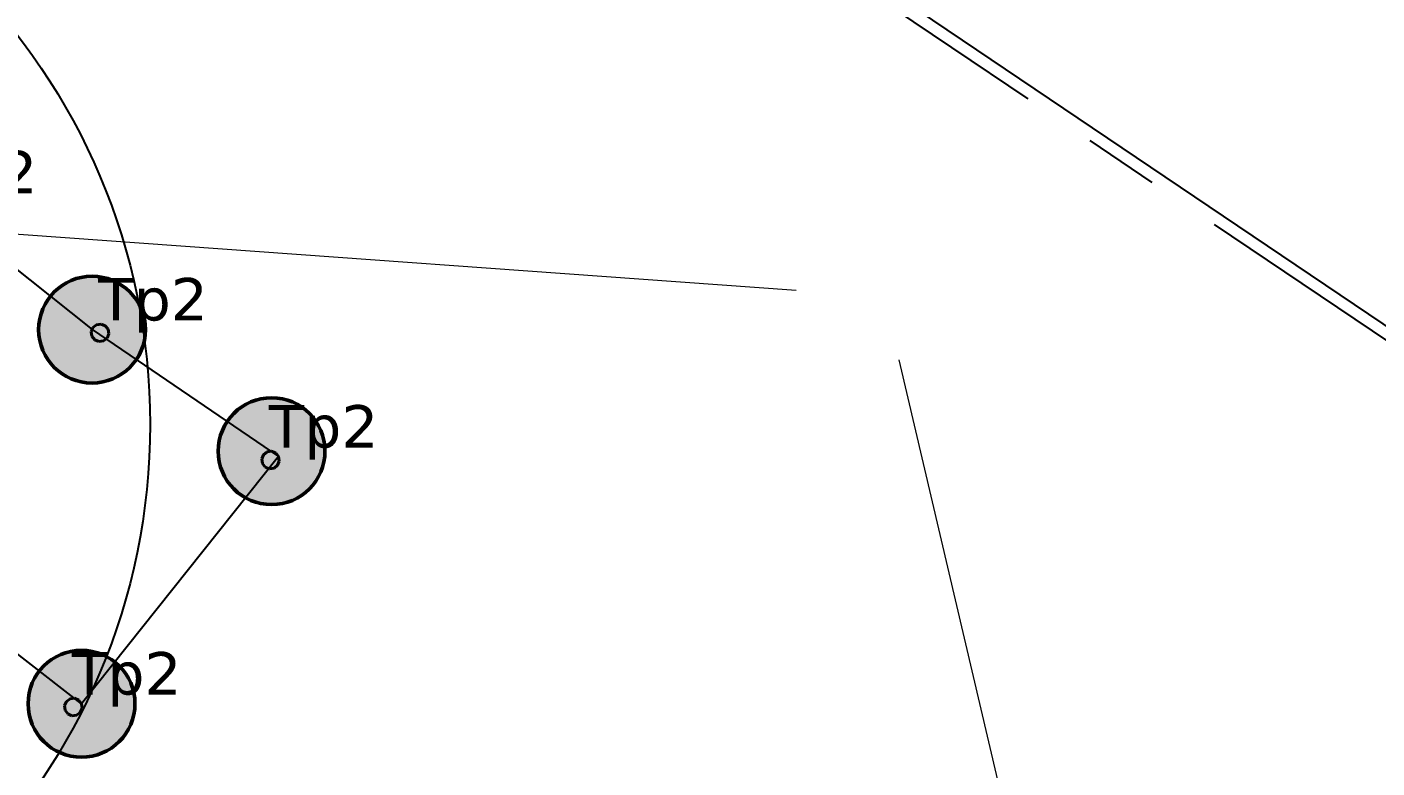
# Model space of a CAD drawing. Header units: millimetres. Extents: x -243740 to 150609, y -473655 to -165121.
# Drawn here: x 33900 to 39620, y -321091 to -317951 of the extents above; entities that cross this region are included whole.
import ezdxf
from ezdxf import colors
from ezdxf.entities.mleader import LeaderData, LeaderLine
from ezdxf.math import Vec2, Vec3

# ---------------------------------------------------------------- set-up
doc = ezdxf.new("R2010")
doc.units = ezdxf.units.MM
doc.linetypes.add('Линия сетки', pattern=[22.225, 12.7, -3.175, 3.175, -3.175])
doc.layers.add('_Гр.ЩД-1C.10.4.I9.4', color=6, linetype='Continuous')
for name, color, linetype, lineweight in [('_освещение_dali', 3, 'Continuous', 50), ('DALLI', 6, 'TRAY', 30), ('DLX_LUM 21', 5, 'Continuous', 40)]:
    doc.layers.add(name, color=color, linetype=linetype, lineweight=lineweight)
doc.styles.add('ELine', font='txt.shx')
doc.styles.add('TableTextStyle', font='')
doc.styles.add('Шрифт - 200', font='', dxfattribs={"height": 200})
doc.styles.get('TableTextStyle').set_extended_font_data('VERDANA.TTF')
doc.styles.get('Шрифт - 200').set_extended_font_data('GOST Common', italic=True)
doc.linetypes.add('TRAY', pattern='A,12.119257,["_",ELine,S=4.5,R=90,X=0,Y=-1.555839],0.750382,["_",ELine,S=4.5,R=0,X=0,Y=-0.805849],1.314849,["_",ELine,S=4.5,R=0,X=0,Y=-0.805849],2.250029,["_",ELine,S=4.5,R=90,X=0,Y=-1.555839],13.565483', length=30)
doc.linetypes.add('Truba', pattern='A,3e-05,[4,MSH_7,S=1,R=0,X=0,Y=0],-3.022072', length=3.022102)

# ---------------------------------------------------------------- blocks, each defined once
blk = doc.blocks.new('A$C0249faeb')
at = {"layer": 'DALLI', "color": 0, "linetype": 'Линия сетки', "lineweight": -3, "ltscale": 100}
blk.add_lwpolyline([(-77952, -31246), (-93848.7, -54813.7), (-123371.7, -34900.2), (-107475, -11332.5)], close=True, dxfattribs=at)
blk = doc.blocks.new('_Dot')
at = {"color": 0, "linetype": 'ByBlock', "lineweight": -2}
blk.add_line((-0.5, 0), (-1, 0), dxfattribs=at)
at = {"color": 0, "linetype": 'ByBlock', "const_width": 0.5}
blk.add_lwpolyline([(-0.25, 0, 1), (0.25, 0, 1)], format="xyb", close=True, dxfattribs=at)
blk = doc.blocks.new('A$Caabd1818')
at = {"layer": 'DLX_LUM 21'}
for points in [[(30202.9, 78279.6, 0), (30210.1, 78297.6, 0)], [(30210.1, 78297.6, 0), (30202.9, 78279.6, 0)], [(30210.1, 78297.6, 0), (30202.9, 78279.6, 0)], [(30202.9, 78279.6, 0), (30210.1, 78297.6, 0)], [(30210.1, 78297.6, 0), (30225.3, 78309.7, 0)], [(30225.3, 78309.7, 0), (30210.1, 78297.6, 0)], [(30225.3, 78309.7, 0), (30210.1, 78297.6, 0)], [(30210.1, 78297.6, 0), (30225.3, 78309.7, 0)], [(30210.1, 78297.6, 0), (30210.1, 78297.6, 0)], [(30210.1, 78297.6, 0), (30210.1, 78297.6, 0)], [(30225.3, 78309.7, 0), (30244.5, 78312.5, 0)], [(30244.5, 78312.5, 0), (30225.3, 78309.7, 0)], [(30244.5, 78312.5, 0), (30225.3, 78309.7, 0)], [(30225.3, 78309.7, 0), (30244.5, 78312.5, 0)], [(30225.3, 78309.7, 0), (30225.3, 78309.7, 0)], [(30225.3, 78309.7, 0), (30225.3, 78309.7, 0)], [(30244.5, 78312.5, 0), (30244.5, 78312.5, 0)], [(30244.5, 78312.5, 0), (30262.6, 78305.3, 0)], [(30262.6, 78305.3, 0), (30244.5, 78312.5, 0)], [(30244.5, 78312.5, 0), (30244.5, 78312.5, 0)], [(30262.6, 78305.3, 0), (30244.5, 78312.5, 0)], [(30244.5, 78312.5, 0), (30262.6, 78305.3, 0)], [(30262.6, 78305.3, 0), (30262.6, 78305.3, 0)], [(30262.6, 78305.3, 0), (30274.6, 78290, 0)], [(30274.6, 78290, 0), (30262.6, 78305.3, 0)], [(30262.6, 78305.3, 0), (30262.6, 78305.3, 0)], [(30274.6, 78290, 0), (30262.6, 78305.3, 0)], [(30262.6, 78305.3, 0), (30274.6, 78290, 0)], [(30202.9, 78279.6, 0), (30202.9, 78279.6, 0)], [(30205.7, 78260.4, 0), (30202.9, 78279.6, 0)], [(30202.9, 78279.6, 0), (30202.9, 78279.6, 0)], [(30202.9, 78279.6, 0), (30205.7, 78260.4, 0)], [(30202.9, 78279.6, 0), (30205.7, 78260.4, 0)], [(30205.7, 78260.4, 0), (30202.9, 78279.6, 0)], [(30217.7, 78245.2, 0), (30205.7, 78260.4, 0)], [(30205.7, 78260.4, 0), (30205.7, 78260.4, 0)], [(30205.7, 78260.4, 0), (30217.7, 78245.2, 0)], [(30205.7, 78260.4, 0), (30205.7, 78260.4, 0)], [(30205.7, 78260.4, 0), (30217.7, 78245.2, 0)], [(30217.7, 78245.2, 0), (30205.7, 78260.4, 0)], [(30235.8, 78238, 0), (30217.7, 78245.2, 0)], [(30217.7, 78245.2, 0), (30217.7, 78245.2, 0)], [(30217.7, 78245.2, 0), (30235.8, 78238, 0)], [(30217.7, 78245.2, 0), (30217.7, 78245.2, 0)], [(30217.7, 78245.2, 0), (30235.8, 78238, 0)], [(30235.8, 78238, 0), (30217.7, 78245.2, 0)], [(30255, 78240.8, 0), (30235.8, 78238, 0)], [(30235.8, 78238, 0), (30255, 78240.8, 0)], [(30235.8, 78238, 0), (30255, 78240.8, 0)], [(30255, 78240.8, 0), (30235.8, 78238, 0)], [(30270.2, 78252.8, 0), (30255, 78240.8, 0)], [(30255, 78240.8, 0), (30270.2, 78252.8, 0)], [(30255, 78240.8, 0), (30270.2, 78252.8, 0)], [(30270.2, 78252.8, 0), (30255, 78240.8, 0)], [(30255, 78240.8, 0), (30255, 78240.8, 0)], [(30255, 78240.8, 0), (30255, 78240.8, 0)], [(30277.4, 78270.8, 0), (30270.2, 78252.8, 0)], [(30270.2, 78252.8, 0), (30277.4, 78270.8, 0)], [(30270.2, 78252.8, 0), (30277.4, 78270.8, 0)], [(30277.4, 78270.8, 0), (30270.2, 78252.8, 0)], [(30270.2, 78252.8, 0), (30270.2, 78252.8, 0)], [(30270.2, 78252.8, 0), (30270.2, 78252.8, 0)], [(30274.6, 78290, 0), (30274.6, 78290, 0)], [(30274.6, 78290, 0), (30277.4, 78270.8, 0)], [(30277.4, 78270.8, 0), (30274.6, 78290, 0)], [(30274.6, 78290, 0), (30274.6, 78290, 0)], [(30277.4, 78270.8, 0), (30274.6, 78290, 0)], [(30274.6, 78290, 0), (30277.4, 78270.8, 0)], [(30277.4, 78270.8, 0), (30277.4, 78270.8, 0)], [(30277.4, 78270.8, 0), (30277.4, 78270.8, 0)], [(30235.8, 78238, 0), (30235.8, 78238, 0)], [(30235.8, 78238, 0), (30235.8, 78238, 0)], [(30925.3, 77740.8, 0), (30932.4, 77758.8, 0)], [(30932.4, 77758.8, 0), (30925.3, 77740.8, 0)], [(30932.4, 77758.8, 0), (30925.3, 77740.8, 0)], [(30925.3, 77740.8, 0), (30932.4, 77758.8, 0)], [(30925.3, 77740.8, 0), (30925.3, 77740.8, 0)], [(30928, 77721.6, 0), (30925.3, 77740.8, 0)], [(30925.3, 77740.8, 0), (30925.3, 77740.8, 0)], [(30925.3, 77740.8, 0), (30928, 77721.6, 0)], [(30925.3, 77740.8, 0), (30928, 77721.6, 0)], [(30928, 77721.6, 0), (30925.3, 77740.8, 0)], [(30932.4, 77758.8, 0), (30947.7, 77770.8, 0)], [(30947.7, 77770.8, 0), (30932.4, 77758.8, 0)], [(30947.7, 77770.8, 0), (30932.4, 77758.8, 0)], [(30932.4, 77758.8, 0), (30947.7, 77770.8, 0)], [(30932.4, 77758.8, 0), (30932.4, 77758.8, 0)], [(30932.4, 77758.8, 0), (30932.4, 77758.8, 0)], [(30947.7, 77770.8, 0), (30966.9, 77773.6, 0)], [(30966.9, 77773.6, 0), (30947.7, 77770.8, 0)], [(30966.9, 77773.6, 0), (30947.7, 77770.8, 0)], [(30947.7, 77770.8, 0), (30966.9, 77773.6, 0)], [(30947.7, 77770.8, 0), (30947.7, 77770.8, 0)], [(30947.7, 77770.8, 0), (30947.7, 77770.8, 0)], [(30966.9, 77773.6, 0), (30966.9, 77773.6, 0)], [(30966.9, 77773.6, 0), (30984.9, 77766.4, 0)], [(30984.9, 77766.4, 0), (30966.9, 77773.6, 0)], [(30966.9, 77773.6, 0), (30966.9, 77773.6, 0)], [(30984.9, 77766.4, 0), (30966.9, 77773.6, 0)], [(30966.9, 77773.6, 0), (30984.9, 77766.4, 0)], [(30984.9, 77766.4, 0), (30984.9, 77766.4, 0)], [(30984.9, 77766.4, 0), (30996.9, 77751.2, 0)], [(30996.9, 77751.2, 0), (30984.9, 77766.4, 0)], [(30984.9, 77766.4, 0), (30984.9, 77766.4, 0)], [(30996.9, 77751.2, 0), (30984.9, 77766.4, 0)], [(30984.9, 77766.4, 0), (30996.9, 77751.2, 0)], [(30999.7, 77732, 0), (30992.6, 77714, 0)], [(30992.6, 77714, 0), (30999.7, 77732, 0)], [(30992.6, 77714, 0), (30999.7, 77732, 0)], [(30999.7, 77732, 0), (30992.6, 77714, 0)], [(30996.9, 77751.2, 0), (30996.9, 77751.2, 0)], [(30996.9, 77751.2, 0), (30999.7, 77732, 0)], [(30999.7, 77732, 0), (30996.9, 77751.2, 0)], [(30996.9, 77751.2, 0), (30996.9, 77751.2, 0)], [(30999.7, 77732, 0), (30996.9, 77751.2, 0)], [(30996.9, 77751.2, 0), (30999.7, 77732, 0)], [(30999.7, 77732, 0), (30999.7, 77732, 0)], [(30999.7, 77732, 0), (30999.7, 77732, 0)], [(30940.1, 77706.3, 0), (30928, 77721.6, 0)], [(30928, 77721.6, 0), (30928, 77721.6, 0)], [(30928, 77721.6, 0), (30940.1, 77706.3, 0)], [(30928, 77721.6, 0), (30928, 77721.6, 0)], [(30928, 77721.6, 0), (30940.1, 77706.3, 0)], [(30940.1, 77706.3, 0), (30928, 77721.6, 0)], [(30958.1, 77699.1, 0), (30940.1, 77706.3, 0)], [(30940.1, 77706.3, 0), (30940.1, 77706.3, 0)], [(30940.1, 77706.3, 0), (30958.1, 77699.1, 0)], [(30940.1, 77706.3, 0), (30940.1, 77706.3, 0)], [(30940.1, 77706.3, 0), (30958.1, 77699.1, 0)], [(30958.1, 77699.1, 0), (30940.1, 77706.3, 0)], [(30977.3, 77701.9, 0), (30958.1, 77699.1, 0)], [(30958.1, 77699.1, 0), (30977.3, 77701.9, 0)], [(30958.1, 77699.1, 0), (30977.3, 77701.9, 0)], [(30977.3, 77701.9, 0), (30958.1, 77699.1, 0)], [(30958.1, 77699.1, 0), (30958.1, 77699.1, 0)], [(30958.1, 77699.1, 0), (30958.1, 77699.1, 0)], [(30992.6, 77714, 0), (30977.3, 77701.9, 0)], [(30977.3, 77701.9, 0), (30992.6, 77714, 0)], [(30977.3, 77701.9, 0), (30992.6, 77714, 0)], [(30992.6, 77714, 0), (30977.3, 77701.9, 0)], [(30977.3, 77701.9, 0), (30977.3, 77701.9, 0)], [(30977.3, 77701.9, 0), (30977.3, 77701.9, 0)], [(30992.6, 77714, 0), (30992.6, 77714, 0)], [(30992.6, 77714, 0), (30992.6, 77714, 0)], [(30089.7, 76695.5, 0), (30097.5, 76713.3, 0)], [(30097.5, 76713.3, 0), (30089.7, 76695.5, 0)], [(30097.5, 76713.3, 0), (30089.7, 76695.5, 0)], [(30089.7, 76695.5, 0), (30097.5, 76713.3, 0)], [(30089.7, 76695.5, 0), (30089.7, 76695.5, 0)], [(30091.9, 76676.2, 0), (30089.7, 76695.5, 0)], [(30089.7, 76695.5, 0), (30089.7, 76695.5, 0)], [(30089.7, 76695.5, 0), (30091.9, 76676.2, 0)], [(30089.7, 76695.5, 0), (30091.9, 76676.2, 0)], [(30091.9, 76676.2, 0), (30089.7, 76695.5, 0)], [(30097.5, 76713.3, 0), (30113.2, 76724.7, 0)], [(30113.2, 76724.7, 0), (30097.5, 76713.3, 0)], [(30113.2, 76724.7, 0), (30097.5, 76713.3, 0)], [(30097.5, 76713.3, 0), (30113.2, 76724.7, 0)], [(30097.5, 76713.3, 0), (30097.5, 76713.3, 0)], [(30097.5, 76713.3, 0), (30097.5, 76713.3, 0)], [(30113.2, 76724.7, 0), (30132.5, 76726.9, 0)], [(30132.5, 76726.9, 0), (30113.2, 76724.7, 0)], [(30132.5, 76726.9, 0), (30113.2, 76724.7, 0)], [(30113.2, 76724.7, 0), (30132.5, 76726.9, 0)], [(30113.2, 76724.7, 0), (30113.2, 76724.7, 0)], [(30113.2, 76724.7, 0), (30113.2, 76724.7, 0)], [(30132.5, 76726.9, 0), (30132.5, 76726.9, 0)], [(30132.5, 76726.9, 0), (30150.3, 76719.1, 0)], [(30150.3, 76719.1, 0), (30132.5, 76726.9, 0)], [(30132.5, 76726.9, 0), (30132.5, 76726.9, 0)], [(30150.3, 76719.1, 0), (30132.5, 76726.9, 0)], [(30132.5, 76726.9, 0), (30150.3, 76719.1, 0)], [(30150.3, 76719.1, 0), (30150.3, 76719.1, 0)], [(30150.3, 76719.1, 0), (30161.7, 76703.4, 0)], [(30161.7, 76703.4, 0), (30150.3, 76719.1, 0)], [(30150.3, 76719.1, 0), (30150.3, 76719.1, 0)], [(30161.7, 76703.4, 0), (30150.3, 76719.1, 0)], [(30150.3, 76719.1, 0), (30161.7, 76703.4, 0)], [(30161.7, 76703.4, 0), (30161.7, 76703.4, 0)], [(30161.7, 76703.4, 0), (30163.9, 76684.1, 0)], [(30163.9, 76684.1, 0), (30161.7, 76703.4, 0)], [(30161.7, 76703.4, 0), (30161.7, 76703.4, 0)], [(30163.9, 76684.1, 0), (30161.7, 76703.4, 0)], [(30161.7, 76703.4, 0), (30163.9, 76684.1, 0)], [(30103.3, 76660.5, 0), (30091.9, 76676.2, 0)], [(30091.9, 76676.2, 0), (30091.9, 76676.2, 0)], [(30091.9, 76676.2, 0), (30103.3, 76660.5, 0)], [(30091.9, 76676.2, 0), (30091.9, 76676.2, 0)], [(30091.9, 76676.2, 0), (30103.3, 76660.5, 0)], [(30103.3, 76660.5, 0), (30091.9, 76676.2, 0)], [(30121.1, 76652.7, 0), (30103.3, 76660.5, 0)], [(30103.3, 76660.5, 0), (30103.3, 76660.5, 0)], [(30103.3, 76660.5, 0), (30121.1, 76652.7, 0)], [(30103.3, 76660.5, 0), (30103.3, 76660.5, 0)], [(30103.3, 76660.5, 0), (30121.1, 76652.7, 0)], [(30121.1, 76652.7, 0), (30103.3, 76660.5, 0)], [(30140.4, 76654.9, 0), (30121.1, 76652.7, 0)], [(30121.1, 76652.7, 0), (30140.4, 76654.9, 0)], [(30121.1, 76652.7, 0), (30140.4, 76654.9, 0)], [(30140.4, 76654.9, 0), (30121.1, 76652.7, 0)], [(30121.1, 76652.7, 0), (30121.1, 76652.7, 0)], [(30121.1, 76652.7, 0), (30121.1, 76652.7, 0)], [(30156.1, 76666.4, 0), (30140.4, 76654.9, 0)], [(30140.4, 76654.9, 0), (30156.1, 76666.4, 0)], [(30140.4, 76654.9, 0), (30156.1, 76666.4, 0)], [(30156.1, 76666.4, 0), (30140.4, 76654.9, 0)], [(30140.4, 76654.9, 0), (30140.4, 76654.9, 0)], [(30140.4, 76654.9, 0), (30140.4, 76654.9, 0)], [(30163.9, 76684.1, 0), (30156.1, 76666.4, 0)], [(30156.1, 76666.4, 0), (30163.9, 76684.1, 0)], [(30156.1, 76666.4, 0), (30163.9, 76684.1, 0)], [(30163.9, 76684.1, 0), (30156.1, 76666.4, 0)], [(30156.1, 76666.4, 0), (30156.1, 76666.4, 0)], [(30156.1, 76666.4, 0), (30156.1, 76666.4, 0)], [(30163.9, 76684.1, 0), (30163.9, 76684.1, 0)], [(30163.9, 76684.1, 0), (30163.9, 76684.1, 0)]]:
    blk.add_polyline3d(points, dxfattribs=at)
blk = doc.blocks.new('A$Cab2378fa')
at = {"lineweight": 25, "true_color": 0xfff5f5}
h = blk.add_hatch(color=7, dxfattribs=at)
h.dxf.hatch_style = 1
h.paths.add_polyline_path([(0, 0), (-141.6, -170.3, 0.174923), (3, -222.4, 0.197808), (162.3, -156.8)])
h.paths.add_polyline_path([(-163.2, 157.6), (0, 0), (147.8, 177.8, 0.175398), (3, 230.2, 0.209014)])
at = {"lineweight": 25}
h = blk.add_hatch(color=0, dxfattribs=at)
h.paths.add_polyline_path([(162.3, -156.8, 0.442338), (147.8, 177.8), (0, 0)])
h.paths.add_polyline_path([(-141.6, -170.3), (0, 0), (-163.2, 157.6, 0.430096)])
blk.add_circle((3, 3.9), 226.3)

msp = doc.modelspace()

# ---------------------------------------------------------------- linework, layer by layer
at = {"layer": '_Гр.ЩД-1C.10.4.I9.4', "ltscale": 100}
msp.add_lwpolyline([(33472.6, -318673.3), (34176.2, -319233.2), (34966.6, -319770.6), (34131.4, -320818.4), (33430.6, -320274.2)], dxfattribs=at)
at = {"layer": 'Defpoints', "color": 3, "ltscale": 100}
msp.add_lwpolyline([(20246.3, -306122.8), (36254.4, -282691.9), (65448.1, -302383.3), (49440, -325814.2)], close=True, dxfattribs=at)
at = {"layer": 'Defpoints', "color": 251, "lineweight": 0, "ltscale": 100, "true_color": 0x636466}
for points in [[(37159.3, -319067.8), (27867.4, -318397.4)], [(37594.5, -319361.4), (40085, -329975.6)]]:
    msp.add_lwpolyline(points, dxfattribs=at)
at = {"layer": 'Defpoints', "color": 3, "ltscale": 100}
msp.add_circle((31721.5, -319634.6), 2700.4, dxfattribs=at)

# ---------------------------------------------------------------- block references
at = {"layer": '_освещение_dali', "color": 5, "ltscale": 100}
for p in [(34173.2, -319237.1), (34933.6, -319752.1), (34128.5, -320822.3)]:
    msp.add_blockref('A$Cab2378fa', p, dxfattribs=at)
at = {"layer": 'Defpoints', "color": 3, "ltscale": 100}
msp.add_blockref('A$C0249faeb', (143045.2, -270897.9), dxfattribs=at)
at = {"layer": 'Defpoints', "linetype": 'Truba', "ltscale": 100}
msp.add_blockref('A$Caabd1818', (3969.7, -397521.8), dxfattribs=at)

# ---------------------------------------------------------------- texts
at = {"layer": '_освещение_dali', "color": 40, "true_color": 0xfad238, "style": 'TableTextStyle'}
for p in [(33479.8, -318655.3), (34202.2, -319194.1), (34924.5, -319732.9), (34090.7, -320779.3)]:
    msp.add_text('Тр2', height=180, dxfattribs=at).set_placement(p)

# ---------------------------------------------------------------- leaders
at = {"layer": '_освещение_dali'}
ml = msp.add_multileader_mtext('Standard', dxfattribs=at)
ml.set_content('{\\fISOCPEUR|b0|i1|c204|p34;ВТ12.1.20}', color=256, style='Шрифт - 200')
ml.set_leader_properties()
ml.set_arrow_properties(name='DOT')
ml.build(insert=Vec2(0, 0))
ml.multileader.update_dxf_attribs({"has_dogleg": 0, "text_left_attachment_type": 6, "text_right_attachment_type": 6, "arrow_head_size": 100})
ctx = ml.context
ctx.base_point, ctx.char_height, ctx.arrow_head_size, ctx.landing_gap_size, ctx.plane_origin = Vec3(32849.5, -317258.7), 250, 100, 200, Vec3(120154.3, -184057.6)
ctx.left_attachment, ctx.right_attachment = 6, 6
notes = []
notes.append((ctx, [(0, (1, 1, 0), (32841.5, -317258.7), (1, 0), 8, [(1, [(31974.2, -318643.4)], 0, [])])]))
ctx.mtext.insert, ctx.mtext.flow_direction = Vec3(33049.5, -316958.7), 5
for ctx, leaders in notes:
    for number, flags, end, landing, length, lines in leaders:
        leader = LeaderData()
        leader.index, (leader.has_last_leader_line, leader.has_dogleg_vector, leader.attachment_direction) = number, flags
        leader.last_leader_point, leader.dogleg_vector, leader.dogleg_length = Vec3(end), Vec3(landing), length
        for number, points, colour, breaks in lines:
            line = LeaderLine()
            line.index, line.vertices, line.color, line.breaks = number, Vec3.list(points), colors.encode_raw_color(colour), breaks
            leader.lines.append(line)
        ctx.leaders.append(leader)

doc.saveas('drawing.dxf')
